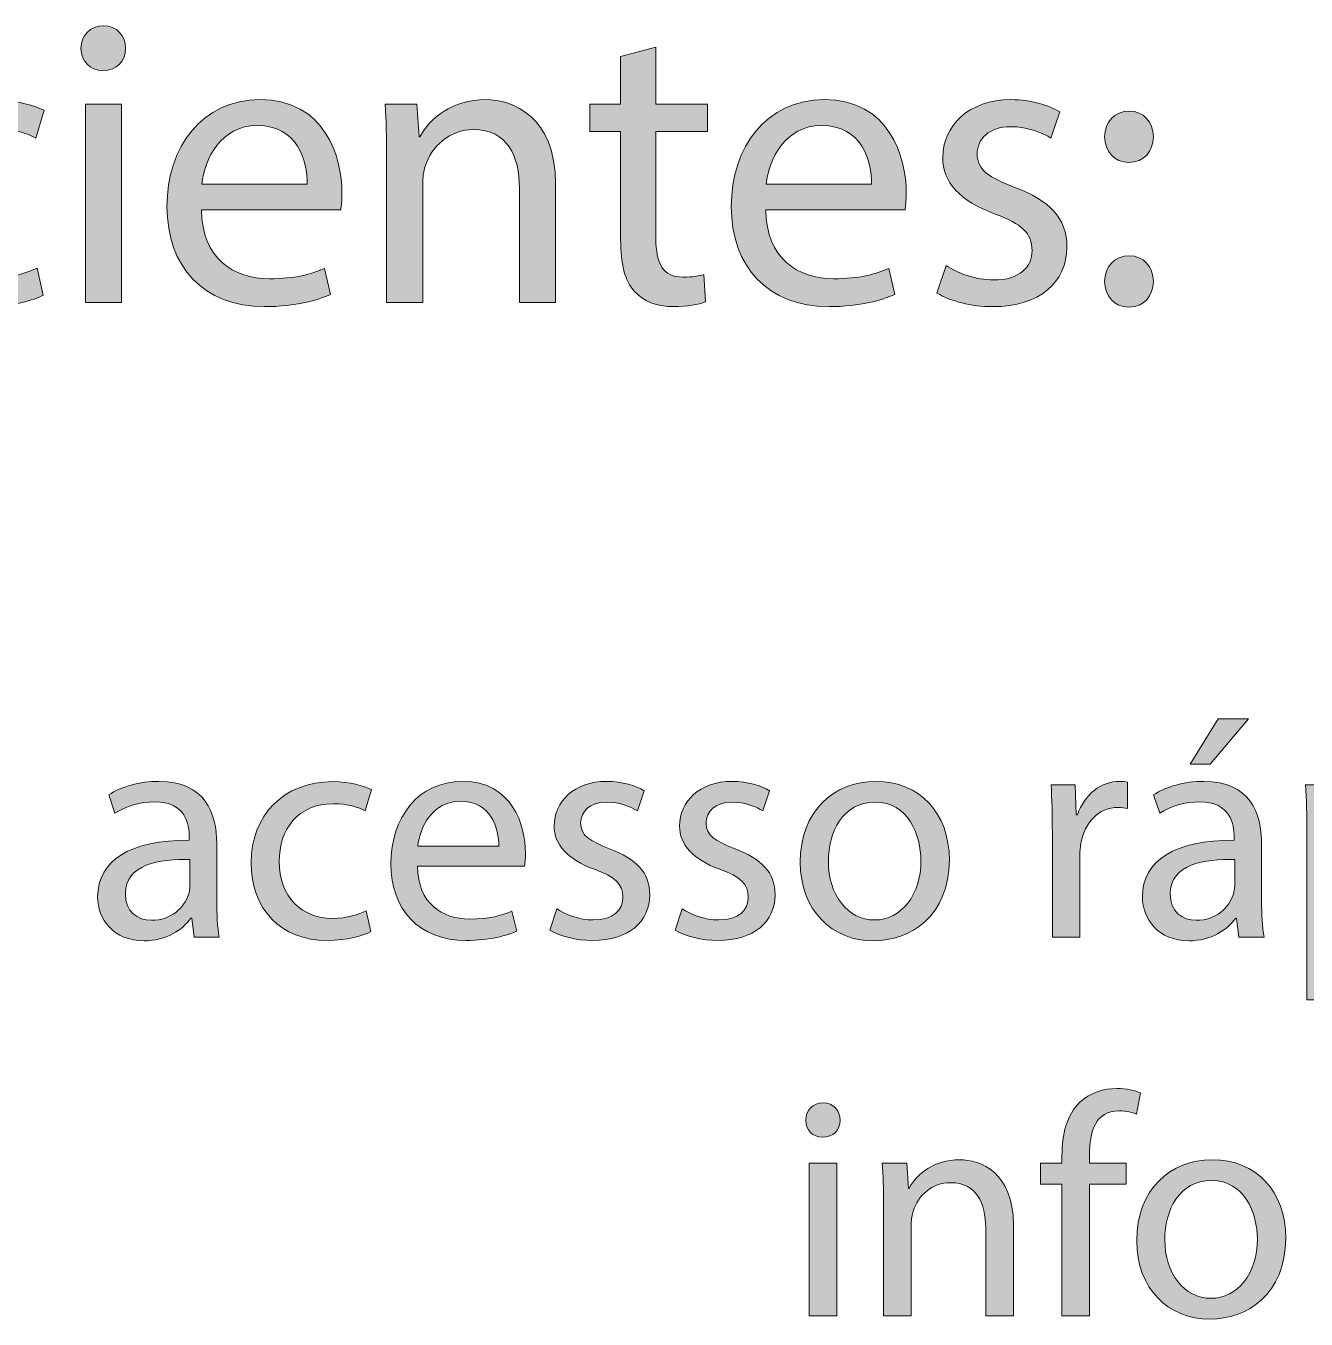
# Model space of a CAD drawing. Header units: inches. Extents: x -507 to 1392, y -754 to 68.
# Drawn here: x 1048.1 to 1088.71, y -59.53 to -18.51 of the extents above; entities that cross this region are included whole.
import ezdxf

# ---------------------------------------------------------------- set-up
doc = ezdxf.new("R2010")
doc.units = ezdxf.units.IN
doc.header["$MEASUREMENT"] = 0
doc.layers.add('back', color=7, linetype='Continuous')

# ---------------------------------------------------------------- blocks, each defined once
blk = doc.blocks.new('block 49')
at = {"layer": 'back', "true_color": 0x231f20}
h = blk.add_hatch(color=250, dxfattribs=at)
h.dxf.hatch_style = 2
edge = h.paths.add_edge_path()
edge.add_spline(control_points=[(1051.262, -19.223), (1051.275, -19.613), (1050.989, -19.925), (1050.534, -19.925), (1050.131, -19.925), (1049.845, -19.613), (1049.845, -19.223), (1049.845, -18.82), (1050.145, -18.508), (1050.561, -18.508), (1050.989, -18.508), (1051.262, -18.82), (1051.262, -19.223)], knot_values=[0, 0, 0, 0, 1, 1, 1, 2, 2, 2, 3, 3, 3, 4, 4, 4, 4], degree=3, periodic=1)
h.paths.add_polyline_path([(1049.988, -27.283), (1049.988, -20.991), (1051.132, -20.991), (1051.132, -27.283)])
h = blk.add_hatch(color=250, dxfattribs=at)
h.dxf.hatch_style = 2
edge = h.paths.add_edge_path()
edge.add_spline(control_points=[(1068.084, -19.184), (1068.084, -19.184), (1068.084, -20.991), (1068.084, -20.991), (1068.084, -20.991), (1069.722, -20.991), (1069.722, -20.991), (1069.722, -20.991), (1069.722, -21.862), (1069.722, -21.862), (1069.722, -21.862), (1068.084, -21.862), (1068.084, -21.862), (1068.084, -21.862), (1068.084, -25.255), (1068.084, -25.255), (1068.084, -26.035), (1068.305, -26.477), (1068.942, -26.477), (1069.241, -26.477), (1069.462, -26.438), (1069.605, -26.399), (1069.605, -26.399), (1069.657, -27.257), (1069.657, -27.257), (1069.436, -27.348), (1069.085, -27.413), (1068.643, -27.413), (1068.11, -27.413), (1067.681, -27.244), (1067.408, -26.932), (1067.083, -26.594), (1066.966, -26.035), (1066.966, -25.294), (1066.966, -25.294), (1066.966, -21.862), (1066.966, -21.862), (1066.966, -21.862), (1065.991, -21.862), (1065.991, -21.862), (1065.991, -21.862), (1065.991, -20.991), (1065.991, -20.991), (1065.991, -20.991), (1066.966, -20.991), (1066.966, -20.991), (1066.966, -20.991), (1066.966, -19.483), (1066.966, -19.483), (1066.966, -19.483), (1068.084, -19.184), (1068.084, -19.184)], knot_values=[0, 0, 0, 0, 1, 1, 1, 2, 2, 2, 3, 3, 3, 4, 4, 4, 5, 5, 5, 6, 6, 6, 7, 7, 7, 8, 8, 8, 9, 9, 9, 10, 10, 10, 11, 11, 11, 12, 12, 12, 13, 13, 13, 14, 14, 14, 15, 15, 15, 16, 16, 16, 17, 17, 17, 17], degree=3, periodic=1)
h = blk.add_hatch(color=250, dxfattribs=at)
h.dxf.hatch_style = 2
edge = h.paths.add_edge_path()
edge.add_spline(control_points=[(1048.649, -27.049), (1048.35, -27.205), (1047.688, -27.413), (1046.842, -27.413), (1044.944, -27.413), (1043.709, -26.126), (1043.709, -24.202), (1043.709, -22.265), (1045.035, -20.861), (1047.089, -20.861), (1047.765, -20.861), (1048.363, -21.03), (1048.675, -21.186), (1048.675, -21.186), (1048.415, -22.07), (1048.415, -22.07), (1048.142, -21.914), (1047.713, -21.771), (1047.089, -21.771), (1045.646, -21.771), (1044.866, -22.837), (1044.866, -24.15), (1044.866, -25.606), (1045.802, -26.503), (1047.05, -26.503), (1047.7, -26.503), (1048.129, -26.334), (1048.454, -26.191), (1048.454, -26.191), (1048.649, -27.049), (1048.649, -27.049)], knot_values=[0, 0, 0, 0, 1, 1, 1, 2, 2, 2, 3, 3, 3, 4, 4, 4, 5, 5, 5, 6, 6, 6, 7, 7, 7, 8, 8, 8, 9, 9, 9, 10, 10, 10, 10], degree=3, periodic=1)
h = blk.add_hatch(color=250, dxfattribs=at)
h.dxf.hatch_style = 2
edge = h.paths.add_edge_path()
edge.add_spline(control_points=[(1053.667, -24.345), (1053.693, -25.892), (1054.682, -26.529), (1055.825, -26.529), (1056.645, -26.529), (1057.139, -26.386), (1057.567, -26.204), (1057.567, -26.204), (1057.763, -27.023), (1057.763, -27.023), (1057.359, -27.205), (1056.67, -27.413), (1055.669, -27.413), (1053.732, -27.413), (1052.575, -26.139), (1052.575, -24.241), (1052.575, -22.343), (1053.693, -20.848), (1055.526, -20.848), (1057.58, -20.848), (1058.126, -22.655), (1058.126, -23.812), (1058.126, -24.046), (1058.101, -24.228), (1058.087, -24.345), (1058.087, -24.345), (1053.667, -24.345), (1053.667, -24.345)], knot_values=[0, 0, 0, 0, 1, 1, 1, 2, 2, 2, 3, 3, 3, 4, 4, 4, 5, 5, 5, 6, 6, 6, 7, 7, 7, 8, 8, 8, 9, 9, 9, 9], degree=3, periodic=1)
edge = h.paths.add_edge_path()
edge.add_spline(control_points=[(1057.021, -23.526), (1057.034, -22.798), (1056.723, -21.667), (1055.436, -21.667), (1054.278, -21.667), (1053.771, -22.733), (1053.68, -23.526), (1053.68, -23.526), (1057.021, -23.526), (1057.021, -23.526)], knot_values=[0, 0, 0, 0, 1, 1, 1, 2, 2, 2, 3, 3, 3, 3], degree=3, periodic=1)
h = blk.add_hatch(color=250, dxfattribs=at)
h.dxf.hatch_style = 2
edge = h.paths.add_edge_path()
edge.add_spline(control_points=[(1059.543, -22.694), (1059.543, -22.044), (1059.529, -21.511), (1059.491, -20.991), (1059.491, -20.991), (1060.505, -20.991), (1060.505, -20.991), (1060.505, -20.991), (1060.57, -22.031), (1060.57, -22.031), (1060.57, -22.031), (1060.596, -22.031), (1060.596, -22.031), (1060.908, -21.433), (1061.636, -20.848), (1062.676, -20.848), (1063.547, -20.848), (1064.899, -21.368), (1064.899, -23.526), (1064.899, -23.526), (1064.899, -27.283), (1064.899, -27.283), (1064.899, -27.283), (1063.755, -27.283), (1063.755, -27.283), (1063.755, -27.283), (1063.755, -23.656), (1063.755, -23.656), (1063.755, -22.642), (1063.378, -21.797), (1062.299, -21.797), (1061.545, -21.797), (1060.96, -22.33), (1060.765, -22.967), (1060.713, -23.11), (1060.687, -23.305), (1060.687, -23.5), (1060.687, -23.5), (1060.687, -27.283), (1060.687, -27.283), (1060.687, -27.283), (1059.543, -27.283), (1059.543, -27.283), (1059.543, -27.283), (1059.543, -22.694), (1059.543, -22.694)], knot_values=[0, 0, 0, 0, 1, 1, 1, 2, 2, 2, 3, 3, 3, 4, 4, 4, 5, 5, 5, 6, 6, 6, 7, 7, 7, 8, 8, 8, 9, 9, 9, 10, 10, 10, 11, 11, 11, 12, 12, 12, 13, 13, 13, 14, 14, 14, 15, 15, 15, 15], degree=3, periodic=1)
h = blk.add_hatch(color=250, dxfattribs=at)
h.dxf.hatch_style = 2
edge = h.paths.add_edge_path()
edge.add_spline(control_points=[(1071.567, -24.345), (1071.594, -25.892), (1072.582, -26.529), (1073.726, -26.529), (1074.545, -26.529), (1075.039, -26.386), (1075.468, -26.204), (1075.468, -26.204), (1075.663, -27.023), (1075.663, -27.023), (1075.26, -27.205), (1074.57, -27.413), (1073.569, -27.413), (1071.633, -27.413), (1070.476, -26.139), (1070.476, -24.241), (1070.476, -22.343), (1071.594, -20.848), (1073.427, -20.848), (1075.48, -20.848), (1076.026, -22.655), (1076.026, -23.812), (1076.026, -24.046), (1076.001, -24.228), (1075.987, -24.345), (1075.987, -24.345), (1071.567, -24.345), (1071.567, -24.345)], knot_values=[0, 0, 0, 0, 1, 1, 1, 2, 2, 2, 3, 3, 3, 4, 4, 4, 5, 5, 5, 6, 6, 6, 7, 7, 7, 8, 8, 8, 9, 9, 9, 9], degree=3, periodic=1)
edge = h.paths.add_edge_path()
edge.add_spline(control_points=[(1074.922, -23.526), (1074.935, -22.798), (1074.623, -21.667), (1073.336, -21.667), (1072.179, -21.667), (1071.672, -22.733), (1071.58, -23.526), (1071.58, -23.526), (1074.922, -23.526), (1074.922, -23.526)], knot_values=[0, 0, 0, 0, 1, 1, 1, 2, 2, 2, 3, 3, 3, 3], degree=3, periodic=1)
h = blk.add_hatch(color=250, dxfattribs=at)
h.dxf.hatch_style = 2
edge = h.paths.add_edge_path()
edge.add_spline(control_points=[(1077.287, -26.113), (1077.625, -26.334), (1078.224, -26.568), (1078.795, -26.568), (1079.627, -26.568), (1080.018, -26.152), (1080.018, -25.632), (1080.018, -25.086), (1079.692, -24.787), (1078.848, -24.475), (1077.716, -24.072), (1077.184, -23.448), (1077.184, -22.694), (1077.184, -21.68), (1078.002, -20.848), (1079.354, -20.848), (1079.991, -20.848), (1080.551, -21.03), (1080.901, -21.238), (1080.901, -21.238), (1080.615, -22.07), (1080.615, -22.07), (1080.368, -21.914), (1079.913, -21.706), (1079.328, -21.706), (1078.652, -21.706), (1078.275, -22.096), (1078.275, -22.564), (1078.275, -23.084), (1078.652, -23.318), (1079.472, -23.63), (1080.563, -24.046), (1081.122, -24.592), (1081.122, -25.528), (1081.122, -26.633), (1080.265, -27.413), (1078.77, -27.413), (1078.08, -27.413), (1077.443, -27.244), (1077.001, -26.984), (1077.001, -26.984), (1077.287, -26.113), (1077.287, -26.113)], knot_values=[0, 0, 0, 0, 1, 1, 1, 2, 2, 2, 3, 3, 3, 4, 4, 4, 5, 5, 5, 6, 6, 6, 7, 7, 7, 8, 8, 8, 9, 9, 9, 10, 10, 10, 11, 11, 11, 12, 12, 12, 13, 13, 13, 14, 14, 14, 14], degree=3, periodic=1)
h = blk.add_hatch(color=250, dxfattribs=at)
h.dxf.hatch_style = 2
edge = h.paths.add_edge_path()
edge.add_spline(control_points=[(1082.318, -22.031), (1082.318, -21.55), (1082.644, -21.212), (1083.099, -21.212), (1083.554, -21.212), (1083.853, -21.55), (1083.865, -22.031), (1083.865, -22.486), (1083.566, -22.837), (1083.086, -22.837), (1082.631, -22.837), (1082.318, -22.486), (1082.318, -22.031)], knot_values=[0, 0, 0, 0, 1, 1, 1, 2, 2, 2, 3, 3, 3, 4, 4, 4, 4], degree=3, periodic=1)
edge = h.paths.add_edge_path()
edge.add_spline(control_points=[(1082.318, -26.62), (1082.318, -26.139), (1082.644, -25.801), (1083.099, -25.801), (1083.554, -25.801), (1083.853, -26.139), (1083.865, -26.62), (1083.865, -27.075), (1083.566, -27.426), (1083.086, -27.426), (1082.631, -27.426), (1082.318, -27.075), (1082.318, -26.62)], knot_values=[0, 0, 0, 0, 1, 1, 1, 2, 2, 2, 3, 3, 3, 4, 4, 4, 4], degree=3, periodic=1)
at = {"layer": 'back', "lineweight": 0}
blk.add_lwpolyline([(1049.988, -27.283), (1049.988, -20.991), (1051.132, -20.991), (1051.132, -27.283), (1049.988, -27.283)], dxfattribs=at)
for points, knots in [([(1051.262, -19.223), (1051.275, -19.613), (1050.989, -19.925), (1050.534, -19.925), (1050.131, -19.925), (1049.845, -19.613), (1049.845, -19.223), (1049.845, -18.82), (1050.145, -18.508), (1050.561, -18.508), (1050.989, -18.508), (1051.262, -18.82), (1051.262, -19.223)], [0, 0, 0, 0, 1, 1, 1, 2, 2, 2, 3, 3, 3, 4, 4, 4, 4]), ([(1068.084, -19.184), (1068.084, -19.184), (1068.084, -20.991), (1068.084, -20.991), (1068.084, -20.991), (1069.722, -20.991), (1069.722, -20.991), (1069.722, -20.991), (1069.722, -21.862), (1069.722, -21.862), (1069.722, -21.862), (1068.084, -21.862), (1068.084, -21.862), (1068.084, -21.862), (1068.084, -25.255), (1068.084, -25.255), (1068.084, -26.035), (1068.305, -26.477), (1068.942, -26.477), (1069.241, -26.477), (1069.462, -26.438), (1069.605, -26.399), (1069.605, -26.399), (1069.657, -27.257), (1069.657, -27.257), (1069.436, -27.348), (1069.085, -27.413), (1068.643, -27.413), (1068.11, -27.413), (1067.681, -27.244), (1067.408, -26.932), (1067.083, -26.594), (1066.966, -26.035), (1066.966, -25.294), (1066.966, -25.294), (1066.966, -21.862), (1066.966, -21.862), (1066.966, -21.862), (1065.991, -21.862), (1065.991, -21.862), (1065.991, -21.862), (1065.991, -20.991), (1065.991, -20.991), (1065.991, -20.991), (1066.966, -20.991), (1066.966, -20.991), (1066.966, -20.991), (1066.966, -19.483), (1066.966, -19.483), (1066.966, -19.483), (1068.084, -19.184), (1068.084, -19.184)], [0, 0, 0, 0, 1, 1, 1, 2, 2, 2, 3, 3, 3, 4, 4, 4, 5, 5, 5, 6, 6, 6, 7, 7, 7, 8, 8, 8, 9, 9, 9, 10, 10, 10, 11, 11, 11, 12, 12, 12, 13, 13, 13, 14, 14, 14, 15, 15, 15, 16, 16, 16, 17, 17, 17, 17]), ([(1048.649, -27.049), (1048.35, -27.205), (1047.688, -27.413), (1046.842, -27.413), (1044.944, -27.413), (1043.709, -26.126), (1043.709, -24.202), (1043.709, -22.265), (1045.035, -20.861), (1047.089, -20.861), (1047.765, -20.861), (1048.363, -21.03), (1048.675, -21.186), (1048.675, -21.186), (1048.415, -22.07), (1048.415, -22.07), (1048.142, -21.914), (1047.713, -21.771), (1047.089, -21.771), (1045.646, -21.771), (1044.866, -22.837), (1044.866, -24.15), (1044.866, -25.606), (1045.802, -26.503), (1047.05, -26.503), (1047.7, -26.503), (1048.129, -26.334), (1048.454, -26.191), (1048.454, -26.191), (1048.649, -27.049), (1048.649, -27.049)], [0, 0, 0, 0, 1, 1, 1, 2, 2, 2, 3, 3, 3, 4, 4, 4, 5, 5, 5, 6, 6, 6, 7, 7, 7, 8, 8, 8, 9, 9, 9, 10, 10, 10, 10]), ([(1053.667, -24.345), (1053.693, -25.892), (1054.682, -26.529), (1055.825, -26.529), (1056.645, -26.529), (1057.139, -26.386), (1057.567, -26.204), (1057.567, -26.204), (1057.763, -27.023), (1057.763, -27.023), (1057.359, -27.205), (1056.67, -27.413), (1055.669, -27.413), (1053.732, -27.413), (1052.575, -26.139), (1052.575, -24.241), (1052.575, -22.343), (1053.693, -20.848), (1055.526, -20.848), (1057.58, -20.848), (1058.126, -22.655), (1058.126, -23.812), (1058.126, -24.046), (1058.101, -24.228), (1058.087, -24.345), (1058.087, -24.345), (1053.667, -24.345), (1053.667, -24.345)], [0, 0, 0, 0, 1, 1, 1, 2, 2, 2, 3, 3, 3, 4, 4, 4, 5, 5, 5, 6, 6, 6, 7, 7, 7, 8, 8, 8, 9, 9, 9, 9]), ([(1059.543, -22.694), (1059.543, -22.044), (1059.529, -21.511), (1059.491, -20.991), (1059.491, -20.991), (1060.505, -20.991), (1060.505, -20.991), (1060.505, -20.991), (1060.57, -22.031), (1060.57, -22.031), (1060.57, -22.031), (1060.596, -22.031), (1060.596, -22.031), (1060.908, -21.433), (1061.636, -20.848), (1062.676, -20.848), (1063.547, -20.848), (1064.899, -21.368), (1064.899, -23.526), (1064.899, -23.526), (1064.899, -27.283), (1064.899, -27.283), (1064.899, -27.283), (1063.755, -27.283), (1063.755, -27.283), (1063.755, -27.283), (1063.755, -23.656), (1063.755, -23.656), (1063.755, -22.642), (1063.378, -21.797), (1062.299, -21.797), (1061.545, -21.797), (1060.96, -22.33), (1060.765, -22.967), (1060.713, -23.11), (1060.687, -23.305), (1060.687, -23.5), (1060.687, -23.5), (1060.687, -27.283), (1060.687, -27.283), (1060.687, -27.283), (1059.543, -27.283), (1059.543, -27.283), (1059.543, -27.283), (1059.543, -22.694), (1059.543, -22.694)], [0, 0, 0, 0, 1, 1, 1, 2, 2, 2, 3, 3, 3, 4, 4, 4, 5, 5, 5, 6, 6, 6, 7, 7, 7, 8, 8, 8, 9, 9, 9, 10, 10, 10, 11, 11, 11, 12, 12, 12, 13, 13, 13, 14, 14, 14, 15, 15, 15, 15]), ([(1071.567, -24.345), (1071.594, -25.892), (1072.582, -26.529), (1073.726, -26.529), (1074.545, -26.529), (1075.039, -26.386), (1075.468, -26.204), (1075.468, -26.204), (1075.663, -27.023), (1075.663, -27.023), (1075.26, -27.205), (1074.57, -27.413), (1073.569, -27.413), (1071.633, -27.413), (1070.476, -26.139), (1070.476, -24.241), (1070.476, -22.343), (1071.594, -20.848), (1073.427, -20.848), (1075.48, -20.848), (1076.026, -22.655), (1076.026, -23.812), (1076.026, -24.046), (1076.001, -24.228), (1075.987, -24.345), (1075.987, -24.345), (1071.567, -24.345), (1071.567, -24.345)], [0, 0, 0, 0, 1, 1, 1, 2, 2, 2, 3, 3, 3, 4, 4, 4, 5, 5, 5, 6, 6, 6, 7, 7, 7, 8, 8, 8, 9, 9, 9, 9]), ([(1077.287, -26.113), (1077.625, -26.334), (1078.224, -26.568), (1078.795, -26.568), (1079.627, -26.568), (1080.018, -26.152), (1080.018, -25.632), (1080.018, -25.086), (1079.692, -24.787), (1078.848, -24.475), (1077.716, -24.072), (1077.184, -23.448), (1077.184, -22.694), (1077.184, -21.68), (1078.002, -20.848), (1079.354, -20.848), (1079.991, -20.848), (1080.551, -21.03), (1080.901, -21.238), (1080.901, -21.238), (1080.615, -22.07), (1080.615, -22.07), (1080.368, -21.914), (1079.913, -21.706), (1079.328, -21.706), (1078.652, -21.706), (1078.275, -22.096), (1078.275, -22.564), (1078.275, -23.084), (1078.652, -23.318), (1079.472, -23.63), (1080.563, -24.046), (1081.122, -24.592), (1081.122, -25.528), (1081.122, -26.633), (1080.265, -27.413), (1078.77, -27.413), (1078.08, -27.413), (1077.443, -27.244), (1077.001, -26.984), (1077.001, -26.984), (1077.287, -26.113), (1077.287, -26.113)], [0, 0, 0, 0, 1, 1, 1, 2, 2, 2, 3, 3, 3, 4, 4, 4, 5, 5, 5, 6, 6, 6, 7, 7, 7, 8, 8, 8, 9, 9, 9, 10, 10, 10, 11, 11, 11, 12, 12, 12, 13, 13, 13, 14, 14, 14, 14]), ([(1082.318, -22.031), (1082.318, -21.55), (1082.644, -21.212), (1083.099, -21.212), (1083.554, -21.212), (1083.853, -21.55), (1083.865, -22.031), (1083.865, -22.486), (1083.566, -22.837), (1083.086, -22.837), (1082.631, -22.837), (1082.318, -22.486), (1082.318, -22.031)], [0, 0, 0, 0, 1, 1, 1, 2, 2, 2, 3, 3, 3, 4, 4, 4, 4]), ([(1057.021, -23.526), (1057.034, -22.798), (1056.723, -21.667), (1055.436, -21.667), (1054.278, -21.667), (1053.771, -22.733), (1053.68, -23.526), (1053.68, -23.526), (1057.021, -23.526), (1057.021, -23.526)], [0, 0, 0, 0, 1, 1, 1, 2, 2, 2, 3, 3, 3, 3]), ([(1074.922, -23.526), (1074.935, -22.798), (1074.623, -21.667), (1073.336, -21.667), (1072.179, -21.667), (1071.672, -22.733), (1071.58, -23.526), (1071.58, -23.526), (1074.922, -23.526), (1074.922, -23.526)], [0, 0, 0, 0, 1, 1, 1, 2, 2, 2, 3, 3, 3, 3]), ([(1082.318, -26.62), (1082.318, -26.139), (1082.644, -25.801), (1083.099, -25.801), (1083.554, -25.801), (1083.853, -26.139), (1083.865, -26.62), (1083.865, -27.075), (1083.566, -27.426), (1083.086, -27.426), (1082.631, -27.426), (1082.318, -27.075), (1082.318, -26.62)], [0, 0, 0, 0, 1, 1, 1, 2, 2, 2, 3, 3, 3, 4, 4, 4, 4])]:
    blk.add_open_spline(points, degree=3, knots=knots, dxfattribs=at)
blk = doc.blocks.new('block 161')
at = {"layer": 'back', "true_color": 0x231f20}
h = blk.add_hatch(color=250, dxfattribs=at)
h.dxf.hatch_style = 2
edge = h.paths.add_edge_path()
edge.add_spline(control_points=[(1086.576, -47.417), (1086.576, -47.417), (1086.506, -46.807), (1086.506, -46.807), (1086.506, -46.807), (1086.477, -46.807), (1086.477, -46.807), (1086.207, -47.187), (1085.688, -47.527), (1084.998, -47.527), (1084.018, -47.527), (1083.518, -46.837), (1083.518, -46.138), (1083.518, -44.968), (1084.559, -44.329), (1086.426, -44.339), (1086.426, -44.339), (1086.426, -44.239), (1086.426, -44.239), (1086.426, -43.839), (1086.316, -43.119), (1085.328, -43.119), (1084.877, -43.119), (1084.408, -43.259), (1084.068, -43.479), (1084.068, -43.479), (1083.867, -42.899), (1083.867, -42.899), (1084.268, -42.64), (1084.848, -42.47), (1085.457, -42.47), (1086.936, -42.47), (1087.297, -43.479), (1087.297, -44.449), (1087.297, -44.449), (1087.297, -46.258), (1087.297, -46.258), (1087.297, -46.677), (1087.316, -47.087), (1087.377, -47.417), (1087.377, -47.417), (1086.576, -47.417), (1086.576, -47.417)], knot_values=[0, 0, 0, 0, 1, 1, 1, 2, 2, 2, 3, 3, 3, 4, 4, 4, 5, 5, 5, 6, 6, 6, 7, 7, 7, 8, 8, 8, 9, 9, 9, 10, 10, 10, 11, 11, 11, 12, 12, 12, 13, 13, 13, 14, 14, 14, 14], degree=3, periodic=1)
edge = h.paths.add_edge_path()
edge.add_spline(control_points=[(1086.447, -44.948), (1085.486, -44.928), (1084.398, -45.098), (1084.398, -46.038), (1084.398, -46.607), (1084.777, -46.877), (1085.227, -46.877), (1085.857, -46.877), (1086.256, -46.478), (1086.396, -46.068), (1086.426, -45.978), (1086.447, -45.878), (1086.447, -45.788), (1086.447, -45.788), (1086.447, -44.948), (1086.447, -44.948)], knot_values=[0, 0, 0, 0, 1, 1, 1, 2, 2, 2, 3, 3, 3, 4, 4, 4, 5, 5, 5, 5], degree=3, periodic=1)
h.paths.add_polyline_path([(1086.887, -40.491), (1085.668, -41.92), (1085.037, -41.92), (1085.916, -40.491)])
h = blk.add_hatch(color=250, dxfattribs=at)
h.dxf.hatch_style = 2
edge = h.paths.add_edge_path()
edge.add_spline(control_points=[(1053.434, -47.417), (1053.434, -47.417), (1053.363, -46.807), (1053.363, -46.807), (1053.363, -46.807), (1053.334, -46.807), (1053.334, -46.807), (1053.062, -47.187), (1052.543, -47.527), (1051.854, -47.527), (1050.875, -47.527), (1050.375, -46.837), (1050.375, -46.138), (1050.375, -44.968), (1051.414, -44.329), (1053.283, -44.339), (1053.283, -44.339), (1053.283, -44.239), (1053.283, -44.239), (1053.283, -43.839), (1053.174, -43.119), (1052.184, -43.119), (1051.734, -43.119), (1051.264, -43.259), (1050.924, -43.479), (1050.924, -43.479), (1050.725, -42.899), (1050.725, -42.899), (1051.125, -42.64), (1051.703, -42.47), (1052.314, -42.47), (1053.793, -42.47), (1054.152, -43.479), (1054.152, -44.449), (1054.152, -44.449), (1054.152, -46.258), (1054.152, -46.258), (1054.152, -46.677), (1054.172, -47.087), (1054.232, -47.417), (1054.232, -47.417), (1053.434, -47.417), (1053.434, -47.417)], knot_values=[0, 0, 0, 0, 1, 1, 1, 2, 2, 2, 3, 3, 3, 4, 4, 4, 5, 5, 5, 6, 6, 6, 7, 7, 7, 8, 8, 8, 9, 9, 9, 10, 10, 10, 11, 11, 11, 12, 12, 12, 13, 13, 13, 14, 14, 14, 14], degree=3, periodic=1)
edge = h.paths.add_edge_path()
edge.add_spline(control_points=[(1053.303, -44.948), (1052.344, -44.928), (1051.254, -45.098), (1051.254, -46.038), (1051.254, -46.607), (1051.635, -46.877), (1052.084, -46.877), (1052.713, -46.877), (1053.113, -46.478), (1053.254, -46.068), (1053.283, -45.978), (1053.303, -45.878), (1053.303, -45.788), (1053.303, -45.788), (1053.303, -44.948), (1053.303, -44.948)], knot_values=[0, 0, 0, 0, 1, 1, 1, 2, 2, 2, 3, 3, 3, 4, 4, 4, 5, 5, 5, 5], degree=3, periodic=1)
h = blk.add_hatch(color=250, dxfattribs=at)
h.dxf.hatch_style = 2
edge = h.paths.add_edge_path()
edge.add_spline(control_points=[(1059.041, -47.237), (1058.811, -47.357), (1058.301, -47.517), (1057.65, -47.517), (1056.191, -47.517), (1055.242, -46.527), (1055.242, -45.048), (1055.242, -43.559), (1056.262, -42.479), (1057.842, -42.479), (1058.361, -42.479), (1058.82, -42.61), (1059.061, -42.729), (1059.061, -42.729), (1058.861, -43.409), (1058.861, -43.409), (1058.65, -43.289), (1058.32, -43.179), (1057.842, -43.179), (1056.732, -43.179), (1056.133, -43.999), (1056.133, -45.008), (1056.133, -46.128), (1056.852, -46.817), (1057.811, -46.817), (1058.311, -46.817), (1058.641, -46.688), (1058.891, -46.578), (1058.891, -46.578), (1059.041, -47.237), (1059.041, -47.237)], knot_values=[0, 0, 0, 0, 1, 1, 1, 2, 2, 2, 3, 3, 3, 4, 4, 4, 5, 5, 5, 6, 6, 6, 7, 7, 7, 8, 8, 8, 9, 9, 9, 10, 10, 10, 10], degree=3, periodic=1)
h = blk.add_hatch(color=250, dxfattribs=at)
h.dxf.hatch_style = 2
edge = h.paths.add_edge_path()
edge.add_spline(control_points=[(1060.52, -45.158), (1060.539, -46.348), (1061.299, -46.837), (1062.18, -46.837), (1062.809, -46.837), (1063.188, -46.728), (1063.518, -46.587), (1063.518, -46.587), (1063.668, -47.217), (1063.668, -47.217), (1063.357, -47.357), (1062.828, -47.517), (1062.059, -47.517), (1060.57, -47.517), (1059.68, -46.538), (1059.68, -45.078), (1059.68, -43.619), (1060.539, -42.47), (1061.949, -42.47), (1063.527, -42.47), (1063.947, -43.859), (1063.947, -44.749), (1063.947, -44.928), (1063.928, -45.068), (1063.918, -45.158), (1063.918, -45.158), (1060.52, -45.158), (1060.52, -45.158)], knot_values=[0, 0, 0, 0, 1, 1, 1, 2, 2, 2, 3, 3, 3, 4, 4, 4, 5, 5, 5, 6, 6, 6, 7, 7, 7, 8, 8, 8, 9, 9, 9, 9], degree=3, periodic=1)
edge = h.paths.add_edge_path()
edge.add_spline(control_points=[(1063.098, -44.529), (1063.107, -43.969), (1062.869, -43.1), (1061.879, -43.1), (1060.99, -43.1), (1060.6, -43.919), (1060.529, -44.529), (1060.529, -44.529), (1063.098, -44.529), (1063.098, -44.529)], knot_values=[0, 0, 0, 0, 1, 1, 1, 2, 2, 2, 3, 3, 3, 3], degree=3, periodic=1)
h = blk.add_hatch(color=250, dxfattribs=at)
h.dxf.hatch_style = 2
edge = h.paths.add_edge_path()
edge.add_spline(control_points=[(1064.938, -46.518), (1065.197, -46.688), (1065.658, -46.867), (1066.098, -46.867), (1066.736, -46.867), (1067.037, -46.547), (1067.037, -46.147), (1067.037, -45.728), (1066.787, -45.498), (1066.137, -45.258), (1065.268, -44.948), (1064.857, -44.469), (1064.857, -43.889), (1064.857, -43.109), (1065.488, -42.47), (1066.527, -42.47), (1067.018, -42.47), (1067.447, -42.61), (1067.717, -42.77), (1067.717, -42.77), (1067.496, -43.409), (1067.496, -43.409), (1067.307, -43.289), (1066.957, -43.129), (1066.508, -43.129), (1065.988, -43.129), (1065.697, -43.429), (1065.697, -43.789), (1065.697, -44.189), (1065.988, -44.369), (1066.617, -44.608), (1067.457, -44.928), (1067.887, -45.348), (1067.887, -46.068), (1067.887, -46.917), (1067.227, -47.517), (1066.078, -47.517), (1065.549, -47.517), (1065.059, -47.387), (1064.719, -47.187), (1064.719, -47.187), (1064.938, -46.518), (1064.938, -46.518)], knot_values=[0, 0, 0, 0, 1, 1, 1, 2, 2, 2, 3, 3, 3, 4, 4, 4, 5, 5, 5, 6, 6, 6, 7, 7, 7, 8, 8, 8, 9, 9, 9, 10, 10, 10, 11, 11, 11, 12, 12, 12, 13, 13, 13, 14, 14, 14, 14], degree=3, periodic=1)
h = blk.add_hatch(color=250, dxfattribs=at)
h.dxf.hatch_style = 2
edge = h.paths.add_edge_path()
edge.add_spline(control_points=[(1068.916, -46.518), (1069.176, -46.688), (1069.635, -46.867), (1070.074, -46.867), (1070.715, -46.867), (1071.016, -46.547), (1071.016, -46.147), (1071.016, -45.728), (1070.766, -45.498), (1070.115, -45.258), (1069.246, -44.948), (1068.836, -44.469), (1068.836, -43.889), (1068.836, -43.109), (1069.465, -42.47), (1070.506, -42.47), (1070.994, -42.47), (1071.424, -42.61), (1071.693, -42.77), (1071.693, -42.77), (1071.475, -43.409), (1071.475, -43.409), (1071.285, -43.289), (1070.936, -43.129), (1070.484, -43.129), (1069.965, -43.129), (1069.676, -43.429), (1069.676, -43.789), (1069.676, -44.189), (1069.965, -44.369), (1070.596, -44.608), (1071.434, -44.928), (1071.863, -45.348), (1071.863, -46.068), (1071.863, -46.917), (1071.205, -47.517), (1070.055, -47.517), (1069.525, -47.517), (1069.035, -47.387), (1068.695, -47.187), (1068.695, -47.187), (1068.916, -46.518), (1068.916, -46.518)], knot_values=[0, 0, 0, 0, 1, 1, 1, 2, 2, 2, 3, 3, 3, 4, 4, 4, 5, 5, 5, 6, 6, 6, 7, 7, 7, 8, 8, 8, 9, 9, 9, 10, 10, 10, 11, 11, 11, 12, 12, 12, 13, 13, 13, 14, 14, 14, 14], degree=3, periodic=1)
h = blk.add_hatch(color=250, dxfattribs=at)
h.dxf.hatch_style = 2
edge = h.paths.add_edge_path()
edge.add_spline(control_points=[(1077.393, -44.958), (1077.393, -46.748), (1076.152, -47.527), (1074.982, -47.527), (1073.674, -47.527), (1072.664, -46.567), (1072.664, -45.038), (1072.664, -43.419), (1073.725, -42.47), (1075.062, -42.47), (1076.453, -42.47), (1077.393, -43.479), (1077.393, -44.958)], knot_values=[0, 0, 0, 0, 1, 1, 1, 2, 2, 2, 3, 3, 3, 4, 4, 4, 4], degree=3, periodic=1)
edge = h.paths.add_edge_path()
edge.add_spline(control_points=[(1073.555, -45.008), (1073.555, -46.068), (1074.164, -46.867), (1075.023, -46.867), (1075.863, -46.867), (1076.492, -46.078), (1076.492, -44.988), (1076.492, -44.169), (1076.082, -43.129), (1075.043, -43.129), (1074.004, -43.129), (1073.555, -44.089), (1073.555, -45.008)], knot_values=[0, 0, 0, 0, 1, 1, 1, 2, 2, 2, 3, 3, 3, 4, 4, 4, 4], degree=3, periodic=1)
h = blk.add_hatch(color=250, dxfattribs=at)
h.dxf.hatch_style = 2
edge = h.paths.add_edge_path()
edge.add_spline(control_points=[(1080.66, -44.089), (1080.66, -43.519), (1080.65, -43.029), (1080.619, -42.58), (1080.619, -42.58), (1081.389, -42.58), (1081.389, -42.58), (1081.389, -42.58), (1081.42, -43.529), (1081.42, -43.529), (1081.42, -43.529), (1081.459, -43.529), (1081.459, -43.529), (1081.68, -42.879), (1082.209, -42.47), (1082.799, -42.47), (1082.898, -42.47), (1082.969, -42.479), (1083.049, -42.5), (1083.049, -42.5), (1083.049, -43.329), (1083.049, -43.329), (1082.959, -43.309), (1082.869, -43.299), (1082.748, -43.299), (1082.129, -43.299), (1081.689, -43.769), (1081.568, -44.429), (1081.549, -44.548), (1081.529, -44.688), (1081.529, -44.838), (1081.529, -44.838), (1081.529, -47.417), (1081.529, -47.417), (1081.529, -47.417), (1080.66, -47.417), (1080.66, -47.417), (1080.66, -47.417), (1080.66, -44.089), (1080.66, -44.089)], knot_values=[0, 0, 0, 0, 1, 1, 1, 2, 2, 2, 3, 3, 3, 4, 4, 4, 5, 5, 5, 6, 6, 6, 7, 7, 7, 8, 8, 8, 9, 9, 9, 10, 10, 10, 11, 11, 11, 12, 12, 12, 13, 13, 13, 13], degree=3, periodic=1)
h = blk.add_hatch(color=250, dxfattribs=at)
h.dxf.hatch_style = 2
edge = h.paths.add_edge_path()
edge.add_spline(control_points=[(1088.736, -44.159), (1088.736, -43.539), (1088.717, -43.04), (1088.695, -42.58), (1088.695, -42.58), (1089.486, -42.58), (1089.486, -42.58), (1089.486, -42.58), (1089.525, -43.409), (1089.525, -43.409), (1089.525, -43.409), (1089.545, -43.409), (1089.545, -43.409), (1089.906, -42.819), (1090.475, -42.47), (1091.264, -42.47), (1092.434, -42.47), (1093.312, -43.459), (1093.312, -44.928), (1093.312, -46.667), (1092.254, -47.527), (1091.115, -47.527), (1090.475, -47.527), (1089.916, -47.247), (1089.625, -46.768), (1089.625, -46.768), (1089.605, -46.768), (1089.605, -46.768), (1089.605, -46.768), (1089.605, -49.396), (1089.605, -49.396), (1089.605, -49.396), (1088.736, -49.396), (1088.736, -49.396), (1088.736, -49.396), (1088.736, -44.159), (1088.736, -44.159)], knot_values=[0, 0, 0, 0, 1, 1, 1, 2, 2, 2, 3, 3, 3, 4, 4, 4, 5, 5, 5, 6, 6, 6, 7, 7, 7, 8, 8, 8, 9, 9, 9, 10, 10, 10, 11, 11, 11, 12, 12, 12, 12], degree=3, periodic=1)
edge = h.paths.add_edge_path()
edge.add_spline(control_points=[(1089.605, -45.448), (1089.605, -45.578), (1089.625, -45.698), (1089.645, -45.808), (1089.805, -46.417), (1090.336, -46.837), (1090.965, -46.837), (1091.895, -46.837), (1092.434, -46.078), (1092.434, -44.968), (1092.434, -43.999), (1091.924, -43.169), (1090.994, -43.169), (1090.395, -43.169), (1089.836, -43.599), (1089.666, -44.259), (1089.635, -44.369), (1089.605, -44.499), (1089.605, -44.619), (1089.605, -44.619), (1089.605, -45.448), (1089.605, -45.448)], knot_values=[0, 0, 0, 0, 1, 1, 1, 2, 2, 2, 3, 3, 3, 4, 4, 4, 5, 5, 5, 6, 6, 6, 7, 7, 7, 7], degree=3, periodic=1)
h = blk.add_hatch(color=250, dxfattribs=at)
h.dxf.hatch_style = 2
edge = h.paths.add_edge_path()
edge.add_spline(control_points=[(1080.965, -59.417), (1080.965, -59.417), (1080.965, -55.25), (1080.965, -55.25), (1080.965, -55.25), (1080.285, -55.25), (1080.285, -55.25), (1080.285, -55.25), (1080.285, -54.58), (1080.285, -54.58), (1080.285, -54.58), (1080.965, -54.58), (1080.965, -54.58), (1080.965, -54.58), (1080.965, -54.35), (1080.965, -54.35), (1080.965, -53.67), (1081.115, -53.05), (1081.525, -52.661), (1081.855, -52.341), (1082.295, -52.211), (1082.705, -52.211), (1083.014, -52.211), (1083.285, -52.281), (1083.455, -52.351), (1083.455, -52.351), (1083.334, -53.03), (1083.334, -53.03), (1083.205, -52.971), (1083.025, -52.92), (1082.775, -52.92), (1082.025, -52.92), (1081.836, -53.58), (1081.836, -54.32), (1081.836, -54.32), (1081.836, -54.58), (1081.836, -54.58), (1081.836, -54.58), (1083.004, -54.58), (1083.004, -54.58), (1083.004, -54.58), (1083.004, -55.25), (1083.004, -55.25), (1083.004, -55.25), (1081.836, -55.25), (1081.836, -55.25), (1081.836, -55.25), (1081.836, -59.417), (1081.836, -59.417), (1081.836, -59.417), (1080.965, -59.417), (1080.965, -59.417)], knot_values=[0, 0, 0, 0, 1, 1, 1, 2, 2, 2, 3, 3, 3, 4, 4, 4, 5, 5, 5, 6, 6, 6, 7, 7, 7, 8, 8, 8, 9, 9, 9, 10, 10, 10, 11, 11, 11, 12, 12, 12, 13, 13, 13, 14, 14, 14, 15, 15, 15, 16, 16, 16, 17, 17, 17, 17], degree=3, periodic=1)
h = blk.add_hatch(color=250, dxfattribs=at)
h.dxf.hatch_style = 2
edge = h.paths.add_edge_path()
edge.add_spline(control_points=[(1073.926, -53.22), (1073.936, -53.52), (1073.715, -53.76), (1073.365, -53.76), (1073.057, -53.76), (1072.836, -53.52), (1072.836, -53.22), (1072.836, -52.911), (1073.066, -52.671), (1073.385, -52.671), (1073.715, -52.671), (1073.926, -52.911), (1073.926, -53.22)], knot_values=[0, 0, 0, 0, 1, 1, 1, 2, 2, 2, 3, 3, 3, 4, 4, 4, 4], degree=3, periodic=1)
h.paths.add_polyline_path([(1072.945, -59.417), (1072.945, -54.58), (1073.826, -54.58), (1073.826, -59.417)])
h = blk.add_hatch(color=250, dxfattribs=at)
h.dxf.hatch_style = 2
edge = h.paths.add_edge_path()
edge.add_spline(control_points=[(1075.307, -55.889), (1075.307, -55.389), (1075.297, -54.979), (1075.266, -54.58), (1075.266, -54.58), (1076.045, -54.58), (1076.045, -54.58), (1076.045, -54.58), (1076.096, -55.379), (1076.096, -55.379), (1076.096, -55.379), (1076.115, -55.379), (1076.115, -55.379), (1076.355, -54.919), (1076.916, -54.47), (1077.715, -54.47), (1078.385, -54.47), (1079.424, -54.87), (1079.424, -56.529), (1079.424, -56.529), (1079.424, -59.417), (1079.424, -59.417), (1079.424, -59.417), (1078.545, -59.417), (1078.545, -59.417), (1078.545, -59.417), (1078.545, -56.628), (1078.545, -56.628), (1078.545, -55.849), (1078.254, -55.199), (1077.426, -55.199), (1076.846, -55.199), (1076.396, -55.609), (1076.246, -56.099), (1076.205, -56.209), (1076.186, -56.359), (1076.186, -56.509), (1076.186, -56.509), (1076.186, -59.417), (1076.186, -59.417), (1076.186, -59.417), (1075.307, -59.417), (1075.307, -59.417), (1075.307, -59.417), (1075.307, -55.889), (1075.307, -55.889)], knot_values=[0, 0, 0, 0, 1, 1, 1, 2, 2, 2, 3, 3, 3, 4, 4, 4, 5, 5, 5, 6, 6, 6, 7, 7, 7, 8, 8, 8, 9, 9, 9, 10, 10, 10, 11, 11, 11, 12, 12, 12, 13, 13, 13, 14, 14, 14, 15, 15, 15, 15], degree=3, periodic=1)
h = blk.add_hatch(color=250, dxfattribs=at)
h.dxf.hatch_style = 2
edge = h.paths.add_edge_path()
edge.add_spline(control_points=[(1088.064, -56.958), (1088.064, -58.748), (1086.824, -59.527), (1085.654, -59.527), (1084.346, -59.527), (1083.336, -58.567), (1083.336, -57.038), (1083.336, -55.419), (1084.396, -54.47), (1085.734, -54.47), (1087.125, -54.47), (1088.064, -55.479), (1088.064, -56.958)], knot_values=[0, 0, 0, 0, 1, 1, 1, 2, 2, 2, 3, 3, 3, 4, 4, 4, 4], degree=3, periodic=1)
edge = h.paths.add_edge_path()
edge.add_spline(control_points=[(1084.227, -57.008), (1084.227, -58.068), (1084.836, -58.867), (1085.695, -58.867), (1086.535, -58.867), (1087.164, -58.078), (1087.164, -56.988), (1087.164, -56.169), (1086.754, -55.129), (1085.715, -55.129), (1084.676, -55.129), (1084.227, -56.089), (1084.227, -57.008)], knot_values=[0, 0, 0, 0, 1, 1, 1, 2, 2, 2, 3, 3, 3, 4, 4, 4, 4], degree=3, periodic=1)
at = {"layer": 'back', "lineweight": 0}
for points in [[(1086.887, -40.491), (1085.668, -41.92), (1085.037, -41.92), (1085.916, -40.491), (1086.887, -40.491)], [(1072.945, -59.417), (1072.945, -54.58), (1073.826, -54.58), (1073.826, -59.417), (1072.945, -59.417)]]:
    blk.add_lwpolyline(points, dxfattribs=at)
for points, knots in [([(1053.434, -47.417), (1053.434, -47.417), (1053.363, -46.807), (1053.363, -46.807), (1053.363, -46.807), (1053.334, -46.807), (1053.334, -46.807), (1053.062, -47.187), (1052.543, -47.527), (1051.854, -47.527), (1050.875, -47.527), (1050.375, -46.837), (1050.375, -46.138), (1050.375, -44.968), (1051.414, -44.329), (1053.283, -44.339), (1053.283, -44.339), (1053.283, -44.239), (1053.283, -44.239), (1053.283, -43.839), (1053.174, -43.119), (1052.184, -43.119), (1051.734, -43.119), (1051.264, -43.259), (1050.924, -43.479), (1050.924, -43.479), (1050.725, -42.899), (1050.725, -42.899), (1051.125, -42.64), (1051.703, -42.47), (1052.314, -42.47), (1053.793, -42.47), (1054.152, -43.479), (1054.152, -44.449), (1054.152, -44.449), (1054.152, -46.258), (1054.152, -46.258), (1054.152, -46.677), (1054.172, -47.087), (1054.232, -47.417), (1054.232, -47.417), (1053.434, -47.417), (1053.434, -47.417)], [0, 0, 0, 0, 1, 1, 1, 2, 2, 2, 3, 3, 3, 4, 4, 4, 5, 5, 5, 6, 6, 6, 7, 7, 7, 8, 8, 8, 9, 9, 9, 10, 10, 10, 11, 11, 11, 12, 12, 12, 13, 13, 13, 14, 14, 14, 14]), ([(1059.041, -47.237), (1058.811, -47.357), (1058.301, -47.517), (1057.65, -47.517), (1056.191, -47.517), (1055.242, -46.527), (1055.242, -45.048), (1055.242, -43.559), (1056.262, -42.479), (1057.842, -42.479), (1058.361, -42.479), (1058.82, -42.61), (1059.061, -42.729), (1059.061, -42.729), (1058.861, -43.409), (1058.861, -43.409), (1058.65, -43.289), (1058.32, -43.179), (1057.842, -43.179), (1056.732, -43.179), (1056.133, -43.999), (1056.133, -45.008), (1056.133, -46.128), (1056.852, -46.817), (1057.811, -46.817), (1058.311, -46.817), (1058.641, -46.688), (1058.891, -46.578), (1058.891, -46.578), (1059.041, -47.237), (1059.041, -47.237)], [0, 0, 0, 0, 1, 1, 1, 2, 2, 2, 3, 3, 3, 4, 4, 4, 5, 5, 5, 6, 6, 6, 7, 7, 7, 8, 8, 8, 9, 9, 9, 10, 10, 10, 10]), ([(1060.52, -45.158), (1060.539, -46.348), (1061.299, -46.837), (1062.18, -46.837), (1062.809, -46.837), (1063.188, -46.728), (1063.518, -46.587), (1063.518, -46.587), (1063.668, -47.217), (1063.668, -47.217), (1063.357, -47.357), (1062.828, -47.517), (1062.059, -47.517), (1060.57, -47.517), (1059.68, -46.538), (1059.68, -45.078), (1059.68, -43.619), (1060.539, -42.47), (1061.949, -42.47), (1063.527, -42.47), (1063.947, -43.859), (1063.947, -44.749), (1063.947, -44.928), (1063.928, -45.068), (1063.918, -45.158), (1063.918, -45.158), (1060.52, -45.158), (1060.52, -45.158)], [0, 0, 0, 0, 1, 1, 1, 2, 2, 2, 3, 3, 3, 4, 4, 4, 5, 5, 5, 6, 6, 6, 7, 7, 7, 8, 8, 8, 9, 9, 9, 9]), ([(1064.938, -46.518), (1065.197, -46.688), (1065.658, -46.867), (1066.098, -46.867), (1066.736, -46.867), (1067.037, -46.547), (1067.037, -46.147), (1067.037, -45.728), (1066.787, -45.498), (1066.137, -45.258), (1065.268, -44.948), (1064.857, -44.469), (1064.857, -43.889), (1064.857, -43.109), (1065.488, -42.47), (1066.527, -42.47), (1067.018, -42.47), (1067.447, -42.61), (1067.717, -42.77), (1067.717, -42.77), (1067.496, -43.409), (1067.496, -43.409), (1067.307, -43.289), (1066.957, -43.129), (1066.508, -43.129), (1065.988, -43.129), (1065.697, -43.429), (1065.697, -43.789), (1065.697, -44.189), (1065.988, -44.369), (1066.617, -44.608), (1067.457, -44.928), (1067.887, -45.348), (1067.887, -46.068), (1067.887, -46.917), (1067.227, -47.517), (1066.078, -47.517), (1065.549, -47.517), (1065.059, -47.387), (1064.719, -47.187), (1064.719, -47.187), (1064.938, -46.518), (1064.938, -46.518)], [0, 0, 0, 0, 1, 1, 1, 2, 2, 2, 3, 3, 3, 4, 4, 4, 5, 5, 5, 6, 6, 6, 7, 7, 7, 8, 8, 8, 9, 9, 9, 10, 10, 10, 11, 11, 11, 12, 12, 12, 13, 13, 13, 14, 14, 14, 14]), ([(1068.916, -46.518), (1069.176, -46.688), (1069.635, -46.867), (1070.074, -46.867), (1070.715, -46.867), (1071.016, -46.547), (1071.016, -46.147), (1071.016, -45.728), (1070.766, -45.498), (1070.115, -45.258), (1069.246, -44.948), (1068.836, -44.469), (1068.836, -43.889), (1068.836, -43.109), (1069.465, -42.47), (1070.506, -42.47), (1070.994, -42.47), (1071.424, -42.61), (1071.693, -42.77), (1071.693, -42.77), (1071.475, -43.409), (1071.475, -43.409), (1071.285, -43.289), (1070.936, -43.129), (1070.484, -43.129), (1069.965, -43.129), (1069.676, -43.429), (1069.676, -43.789), (1069.676, -44.189), (1069.965, -44.369), (1070.596, -44.608), (1071.434, -44.928), (1071.863, -45.348), (1071.863, -46.068), (1071.863, -46.917), (1071.205, -47.517), (1070.055, -47.517), (1069.525, -47.517), (1069.035, -47.387), (1068.695, -47.187), (1068.695, -47.187), (1068.916, -46.518), (1068.916, -46.518)], [0, 0, 0, 0, 1, 1, 1, 2, 2, 2, 3, 3, 3, 4, 4, 4, 5, 5, 5, 6, 6, 6, 7, 7, 7, 8, 8, 8, 9, 9, 9, 10, 10, 10, 11, 11, 11, 12, 12, 12, 13, 13, 13, 14, 14, 14, 14]), ([(1077.393, -44.958), (1077.393, -46.748), (1076.152, -47.527), (1074.982, -47.527), (1073.674, -47.527), (1072.664, -46.567), (1072.664, -45.038), (1072.664, -43.419), (1073.725, -42.47), (1075.062, -42.47), (1076.453, -42.47), (1077.393, -43.479), (1077.393, -44.958)], [0, 0, 0, 0, 1, 1, 1, 2, 2, 2, 3, 3, 3, 4, 4, 4, 4]), ([(1080.66, -44.089), (1080.66, -43.519), (1080.65, -43.029), (1080.619, -42.58), (1080.619, -42.58), (1081.389, -42.58), (1081.389, -42.58), (1081.389, -42.58), (1081.42, -43.529), (1081.42, -43.529), (1081.42, -43.529), (1081.459, -43.529), (1081.459, -43.529), (1081.68, -42.879), (1082.209, -42.47), (1082.799, -42.47), (1082.898, -42.47), (1082.969, -42.479), (1083.049, -42.5), (1083.049, -42.5), (1083.049, -43.329), (1083.049, -43.329), (1082.959, -43.309), (1082.869, -43.299), (1082.748, -43.299), (1082.129, -43.299), (1081.689, -43.769), (1081.568, -44.429), (1081.549, -44.548), (1081.529, -44.688), (1081.529, -44.838), (1081.529, -44.838), (1081.529, -47.417), (1081.529, -47.417), (1081.529, -47.417), (1080.66, -47.417), (1080.66, -47.417), (1080.66, -47.417), (1080.66, -44.089), (1080.66, -44.089)], [0, 0, 0, 0, 1, 1, 1, 2, 2, 2, 3, 3, 3, 4, 4, 4, 5, 5, 5, 6, 6, 6, 7, 7, 7, 8, 8, 8, 9, 9, 9, 10, 10, 10, 11, 11, 11, 12, 12, 12, 13, 13, 13, 13]), ([(1086.576, -47.417), (1086.576, -47.417), (1086.506, -46.807), (1086.506, -46.807), (1086.506, -46.807), (1086.477, -46.807), (1086.477, -46.807), (1086.207, -47.187), (1085.688, -47.527), (1084.998, -47.527), (1084.018, -47.527), (1083.518, -46.837), (1083.518, -46.138), (1083.518, -44.968), (1084.559, -44.329), (1086.426, -44.339), (1086.426, -44.339), (1086.426, -44.239), (1086.426, -44.239), (1086.426, -43.839), (1086.316, -43.119), (1085.328, -43.119), (1084.877, -43.119), (1084.408, -43.259), (1084.068, -43.479), (1084.068, -43.479), (1083.867, -42.899), (1083.867, -42.899), (1084.268, -42.64), (1084.848, -42.47), (1085.457, -42.47), (1086.936, -42.47), (1087.297, -43.479), (1087.297, -44.449), (1087.297, -44.449), (1087.297, -46.258), (1087.297, -46.258), (1087.297, -46.677), (1087.316, -47.087), (1087.377, -47.417), (1087.377, -47.417), (1086.576, -47.417), (1086.576, -47.417)], [0, 0, 0, 0, 1, 1, 1, 2, 2, 2, 3, 3, 3, 4, 4, 4, 5, 5, 5, 6, 6, 6, 7, 7, 7, 8, 8, 8, 9, 9, 9, 10, 10, 10, 11, 11, 11, 12, 12, 12, 13, 13, 13, 14, 14, 14, 14]), ([(1088.736, -44.159), (1088.736, -43.539), (1088.717, -43.04), (1088.695, -42.58), (1088.695, -42.58), (1089.486, -42.58), (1089.486, -42.58), (1089.486, -42.58), (1089.525, -43.409), (1089.525, -43.409), (1089.525, -43.409), (1089.545, -43.409), (1089.545, -43.409), (1089.906, -42.819), (1090.475, -42.47), (1091.264, -42.47), (1092.434, -42.47), (1093.312, -43.459), (1093.312, -44.928), (1093.312, -46.667), (1092.254, -47.527), (1091.115, -47.527), (1090.475, -47.527), (1089.916, -47.247), (1089.625, -46.768), (1089.625, -46.768), (1089.605, -46.768), (1089.605, -46.768), (1089.605, -46.768), (1089.605, -49.396), (1089.605, -49.396), (1089.605, -49.396), (1088.736, -49.396), (1088.736, -49.396), (1088.736, -49.396), (1088.736, -44.159), (1088.736, -44.159)], [0, 0, 0, 0, 1, 1, 1, 2, 2, 2, 3, 3, 3, 4, 4, 4, 5, 5, 5, 6, 6, 6, 7, 7, 7, 8, 8, 8, 9, 9, 9, 10, 10, 10, 11, 11, 11, 12, 12, 12, 12]), ([(1063.098, -44.529), (1063.107, -43.969), (1062.869, -43.1), (1061.879, -43.1), (1060.99, -43.1), (1060.6, -43.919), (1060.529, -44.529), (1060.529, -44.529), (1063.098, -44.529), (1063.098, -44.529)], [0, 0, 0, 0, 1, 1, 1, 2, 2, 2, 3, 3, 3, 3]), ([(1073.555, -45.008), (1073.555, -46.068), (1074.164, -46.867), (1075.023, -46.867), (1075.863, -46.867), (1076.492, -46.078), (1076.492, -44.988), (1076.492, -44.169), (1076.082, -43.129), (1075.043, -43.129), (1074.004, -43.129), (1073.555, -44.089), (1073.555, -45.008)], [0, 0, 0, 0, 1, 1, 1, 2, 2, 2, 3, 3, 3, 4, 4, 4, 4]), ([(1053.303, -44.948), (1052.344, -44.928), (1051.254, -45.098), (1051.254, -46.038), (1051.254, -46.607), (1051.635, -46.877), (1052.084, -46.877), (1052.713, -46.877), (1053.113, -46.478), (1053.254, -46.068), (1053.283, -45.978), (1053.303, -45.878), (1053.303, -45.788), (1053.303, -45.788), (1053.303, -44.948), (1053.303, -44.948)], [0, 0, 0, 0, 1, 1, 1, 2, 2, 2, 3, 3, 3, 4, 4, 4, 5, 5, 5, 5]), ([(1086.447, -44.948), (1085.486, -44.928), (1084.398, -45.098), (1084.398, -46.038), (1084.398, -46.607), (1084.777, -46.877), (1085.227, -46.877), (1085.857, -46.877), (1086.256, -46.478), (1086.396, -46.068), (1086.426, -45.978), (1086.447, -45.878), (1086.447, -45.788), (1086.447, -45.788), (1086.447, -44.948), (1086.447, -44.948)], [0, 0, 0, 0, 1, 1, 1, 2, 2, 2, 3, 3, 3, 4, 4, 4, 5, 5, 5, 5]), ([(1080.965, -59.417), (1080.965, -59.417), (1080.965, -55.25), (1080.965, -55.25), (1080.965, -55.25), (1080.285, -55.25), (1080.285, -55.25), (1080.285, -55.25), (1080.285, -54.58), (1080.285, -54.58), (1080.285, -54.58), (1080.965, -54.58), (1080.965, -54.58), (1080.965, -54.58), (1080.965, -54.35), (1080.965, -54.35), (1080.965, -53.67), (1081.115, -53.05), (1081.525, -52.661), (1081.855, -52.341), (1082.295, -52.211), (1082.705, -52.211), (1083.014, -52.211), (1083.285, -52.281), (1083.455, -52.351), (1083.455, -52.351), (1083.334, -53.03), (1083.334, -53.03), (1083.205, -52.971), (1083.025, -52.92), (1082.775, -52.92), (1082.025, -52.92), (1081.836, -53.58), (1081.836, -54.32), (1081.836, -54.32), (1081.836, -54.58), (1081.836, -54.58), (1081.836, -54.58), (1083.004, -54.58), (1083.004, -54.58), (1083.004, -54.58), (1083.004, -55.25), (1083.004, -55.25), (1083.004, -55.25), (1081.836, -55.25), (1081.836, -55.25), (1081.836, -55.25), (1081.836, -59.417), (1081.836, -59.417), (1081.836, -59.417), (1080.965, -59.417), (1080.965, -59.417)], [0, 0, 0, 0, 1, 1, 1, 2, 2, 2, 3, 3, 3, 4, 4, 4, 5, 5, 5, 6, 6, 6, 7, 7, 7, 8, 8, 8, 9, 9, 9, 10, 10, 10, 11, 11, 11, 12, 12, 12, 13, 13, 13, 14, 14, 14, 15, 15, 15, 16, 16, 16, 17, 17, 17, 17]), ([(1073.926, -53.22), (1073.936, -53.52), (1073.715, -53.76), (1073.365, -53.76), (1073.057, -53.76), (1072.836, -53.52), (1072.836, -53.22), (1072.836, -52.911), (1073.066, -52.671), (1073.385, -52.671), (1073.715, -52.671), (1073.926, -52.911), (1073.926, -53.22)], [0, 0, 0, 0, 1, 1, 1, 2, 2, 2, 3, 3, 3, 4, 4, 4, 4]), ([(1075.307, -55.889), (1075.307, -55.389), (1075.297, -54.979), (1075.266, -54.58), (1075.266, -54.58), (1076.045, -54.58), (1076.045, -54.58), (1076.045, -54.58), (1076.096, -55.379), (1076.096, -55.379), (1076.096, -55.379), (1076.115, -55.379), (1076.115, -55.379), (1076.355, -54.919), (1076.916, -54.47), (1077.715, -54.47), (1078.385, -54.47), (1079.424, -54.87), (1079.424, -56.529), (1079.424, -56.529), (1079.424, -59.417), (1079.424, -59.417), (1079.424, -59.417), (1078.545, -59.417), (1078.545, -59.417), (1078.545, -59.417), (1078.545, -56.628), (1078.545, -56.628), (1078.545, -55.849), (1078.254, -55.199), (1077.426, -55.199), (1076.846, -55.199), (1076.396, -55.609), (1076.246, -56.099), (1076.205, -56.209), (1076.186, -56.359), (1076.186, -56.509), (1076.186, -56.509), (1076.186, -59.417), (1076.186, -59.417), (1076.186, -59.417), (1075.307, -59.417), (1075.307, -59.417), (1075.307, -59.417), (1075.307, -55.889), (1075.307, -55.889)], [0, 0, 0, 0, 1, 1, 1, 2, 2, 2, 3, 3, 3, 4, 4, 4, 5, 5, 5, 6, 6, 6, 7, 7, 7, 8, 8, 8, 9, 9, 9, 10, 10, 10, 11, 11, 11, 12, 12, 12, 13, 13, 13, 14, 14, 14, 15, 15, 15, 15]), ([(1088.064, -56.958), (1088.064, -58.748), (1086.824, -59.527), (1085.654, -59.527), (1084.346, -59.527), (1083.336, -58.567), (1083.336, -57.038), (1083.336, -55.419), (1084.396, -54.47), (1085.734, -54.47), (1087.125, -54.47), (1088.064, -55.479), (1088.064, -56.958)], [0, 0, 0, 0, 1, 1, 1, 2, 2, 2, 3, 3, 3, 4, 4, 4, 4]), ([(1084.227, -57.008), (1084.227, -58.068), (1084.836, -58.867), (1085.695, -58.867), (1086.535, -58.867), (1087.164, -58.078), (1087.164, -56.988), (1087.164, -56.169), (1086.754, -55.129), (1085.715, -55.129), (1084.676, -55.129), (1084.227, -56.089), (1084.227, -57.008)], [0, 0, 0, 0, 1, 1, 1, 2, 2, 2, 3, 3, 3, 4, 4, 4, 4])]:
    blk.add_open_spline(points, degree=3, knots=knots, dxfattribs=at)

msp = doc.modelspace()

# ---------------------------------------------------------------- block references
at = {"layer": 'back'}
for name in ['block 49', 'block 161']:
    msp.add_blockref(name, (0, 0), dxfattribs=at)

doc.saveas('drawing.dxf')
